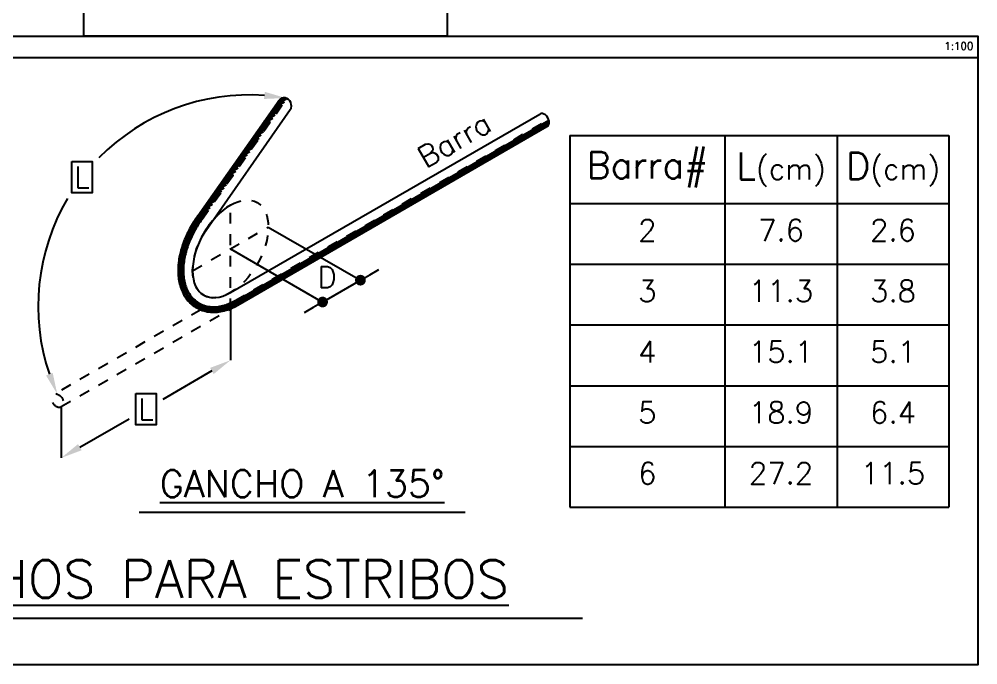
# Model space of a CAD drawing. Header units: millimetres. Extents: x -103 to 209, y -46 to 105.
# Drawn here: x 29.03 to 37.97, y -44.62 to -38.6 of the extents above; entities that cross this region are included whole.
import ezdxf
from ezdxf.enums import TextEntityAlignment as Align

# ---------------------------------------------------------------- set-up
doc = ezdxf.new("R2010")
doc.units = ezdxf.units.MM
doc.header["$LTSCALE"] = 0.01
doc.header["$PDMODE"] = 3
doc.linetypes.add('DASHDOT', pattern=[1, 0.5, -0.25, 0, -0.25])
doc.linetypes.add('DASHED2', pattern=[0.375, 0.25, -0.125])
for name, color, linetype in [('FC_BORDES', 4, 'Continuous'), ('FC_COTAS', 1, 'Continuous'), ('FC_COTAS @ 100', 1, 'Continuous'), ('FC_EJES', 1, 'DASHDOT'), ('FC_HATCH 253', 253, 'Continuous'), ('FC_PROYECCION', 6, 'DASHED2'), ('FC_R-140', 2, 'Continuous'), ('FC_R-200', 5, 'Continuous'), ('FC_R-80', 11, 'Continuous'), ('FC_R-80 @ 100', 11, 'Continuous'), ('FC_REFUERZO 2', 1, 'Continuous')]:
    doc.layers.add(name, color=color, linetype=linetype)
doc.layers.add('FC_HOJA', color=230, linetype='Continuous', plot=False)
doc.layers.add('FC_HOJA @ 20', color=230, linetype='Continuous', plot=False)
doc.styles.add('FC_TEXT', font='romans.shx', dxfattribs={"height": 0.002})
doc.styles.add('FC_TEXT1', font='romans.shx')
doc.dimstyles.new('FC_COTAS', dxfattribs={"dimtxt": 0.0015, "dimasz": 0.001, "dimexe": 0, "dimexo": 0, "dimgap": 0.001, "dimtad": 1, "dimtih": 1, "dimtoh": 1, "dimzin": 0, "dimdsep": 46, "dimtxsty": 'FC_TEXT1', "dimblk": 'DOT', "dimcen": 0.09, "dimclrd": 256, "dimclre": 256, "dimclrt": 256, "dimadec": 0, "dimazin": 0, "dimtfac": 1, "dimtix": 1, "dimtmove": 2, "dimatfit": 3, "dimfxl": 1.002, "dimtolj": 1, "dimtzin": 0, "dimlwd": -1, "dimarcsym": 0})

# ---------------------------------------------------------------- blocks, each defined once
blk = doc.blocks.new('*U108')
at = {"layer": 'FC_R-140', "color": 4, "ltscale": 1.5}
blk.add_lwpolyline([(-0.015195, 0), (0.015195, 0)], dxfattribs=at)
at = {"layer": 'FC_R-140', "ltscale": 1.5, "style": 'FC_TEXT1'}
blk.add_attdef('%%UTÍTULO', text='', height=0.0025, dxfattribs=at).set_placement((0, 0.002656), align=Align.MIDDLE_CENTER)
at = {"layer": 'FC_R-80', "ltscale": 1.5, "style": 'FC_TEXT1'}
blk.add_attdef('ESCALA', text='', height=0.002, dxfattribs=at).set_placement((-0.015195, -0.0017), align=Align.MIDDLE_LEFT)
blk = doc.blocks.new('*T100')
at = {"layer": 'FC_BORDES', "color": 0, "linetype": 'ByBlock', "lineweight": -2, "transparency": 16777216}
for p, q in [((0, 0), (3.5353, 0)), ((0, 0), (0, -3.4667)), ((1.4474, 0), (1.4474, -3.4667)), ((2.4942, 0), (2.4942, -3.4667)), ((3.5353, 0), (3.5353, -3.4667)), ((0, -0.6333), (3.5353, -0.6333)), ((0, -1.2), (3.5353, -1.2)), ((0, -1.7667), (3.5353, -1.7667)), ((0, -2.3333), (3.5353, -2.3333)), ((0, -2.9), (3.5353, -2.9)), ((0, -3.4667), (3.5353, -3.4667))]:
    blk.add_line(p, q, dxfattribs=at)
at = {"layer": 'FC_BORDES', "color": 2, "transparency": 16777216, "char_height": 0.25, "attachment_point": 5, "style": 'FC_TEXT1'}
for s, insert, width in [('{\\C12;Barra#}', (0.7237, -0.3167), 1.447088), ('{\\C12;L\\H0.8x;\\C11;(cm)}', (1.9708, -0.3167), 1.046546), ('{\\C12;D\\H0.8x;\\C11;(cm)}', (3.0148, -0.3167), 1.040785)]:
    blk.add_mtext(s, dxfattribs=dict(at, insert=insert, width=width))
at = {"layer": 'FC_BORDES', "color": 11, "transparency": 16777216, "char_height": 0.2, "attachment_point": 2, "style": 'FC_TEXT1'}
for s, insert, width in [('2', (0.7237, -0.7833), 1.147388), ('7.6', (1.9708, -0.7833), 0.746846), ('2.6', (3.0148, -0.7833), 0.741085), ('3', (0.7237, -1.35), 1.147388), ('11.3', (1.9708, -1.35), 0.746846), ('3.8', (3.0148, -1.35), 0.741085), ('4', (0.7237, -1.9167), 1.147388), ('15.1', (1.9708, -1.9167), 0.746846), ('5.1', (3.0148, -1.9167), 0.741085), ('5', (0.7237, -2.4833), 1.147388), ('18.9', (1.9708, -2.4833), 0.746846), ('6.4', (3.0148, -2.4833), 0.741085), ('6', (0.7237, -3.05), 1.147388), ('27.2', (1.9708, -3.05), 0.746846), ('11.5', (3.0148, -3.05), 0.741085)]:
    blk.add_mtext(s, dxfattribs=dict(at, insert=insert, width=width))
blk = doc.blocks.new('*U112')
at = {"layer": 'FC_R-200', "color": 4, "ltscale": 1.5}
blk.add_lwpolyline([(-0.053684, 0), (0.053684, 0)], dxfattribs=at)
at = {"layer": 'FC_R-200', "ltscale": 1.5, "style": 'FC_TEXT1'}
blk.add_attdef('%%UTÍTULO', text='', height=0.0035, dxfattribs=at).set_placement((0, 0.003656), align=Align.MIDDLE_CENTER)
at = {"layer": 'FC_R-80', "ltscale": 1.5, "style": 'FC_TEXT1'}
blk.add_attdef('ESCALA', text='', height=0.002, dxfattribs=at).set_placement((-0.05316, -0.0017), align=Align.MIDDLE_LEFT)
blk = doc.blocks.new('*D98')
at = {"layer": 'Defpoints', "color": 0, "ltscale": 0.6, "transparency": 16777216}
for p in [(8.5958, -0.353), (8.5958, -0.8279), (7.0181, -1.2639)]:
    blk.add_point(p, dxfattribs=at)
at = {"layer": 'FC_COTAS', "lineweight": -2, "ltscale": 0.6, "transparency": 16777216}
for p, q in [((8.5958, -0.353), (8.5958, -0.8279)), ((7.0181, -1.2639), (7.0181, -1.7388))]:
    blk.add_line(p, q, dxfattribs=at)
at = {"layer": 'FC_COTAS', "ltscale": 0.6, "transparency": 16777216}
for p, q in [((8.4226, -0.9279), (7.964, -1.1926)), ((7.1913, -1.6388), (7.6498, -1.3741))]:
    blk.add_line(p, q, dxfattribs=at)
for points in [[(8.4059, -0.8991), (8.4392, -0.9568), (8.5958, -0.8279)], [(7.1746, -1.6099), (7.2079, -1.6677), (7.0181, -1.7388)]]:
    blk.add_solid(points, dxfattribs=at)
at = {"layer": 'FC_COTAS', "ltscale": 0.6, "transparency": 16777216, "insert": (7.8069, -1.2834), "char_height": 0.15, "attachment_point": 5, "style": 'FC_TEXT1'}
blk.add_mtext('\\A1;{\\H1.33333x;\\C11;L}', dxfattribs=at)
blk = doc.blocks.new('_Dot')
at = {"color": 0, "linetype": 'ByBlock', "lineweight": -2}
blk.add_line((-0.5, 0), (-1, 0), dxfattribs=at)
at = {"color": 0, "linetype": 'ByBlock', "const_width": 0.5}
blk.add_lwpolyline([(-0.25, 0, 1), (0.25, 0, 1)], format="xyb", close=True, dxfattribs=at)
blk = doc.blocks.new('*D93')
at = {"layer": 'Defpoints', "color": 0, "ltscale": 0.6, "transparency": 16777216}
for p in [(4.2976, -34.3328), (3.9447, -34.5366), (5.1564, -34.8286)]:
    blk.add_point(p, dxfattribs=at)
at = {"layer": 'FC_COTAS', "lineweight": -2, "ltscale": 0.6, "transparency": 16777216}
for p, q in [((4.2976, -34.3328), (5.1564, -34.8286)), ((3.9447, -34.5366), (4.8035, -35.0324))]:
    blk.add_line(p, q, dxfattribs=at)
at = {"layer": 'FC_COTAS', "ltscale": 0.6, "transparency": 16777216}
for p, q in [((5.243, -34.7786), (5.3296, -34.7286)), ((4.8035, -35.0324), (5.1564, -34.8286)), ((4.7169, -35.0824), (4.6303, -35.1324))]:
    blk.add_line(p, q, dxfattribs=at)
at = {"layer": 'FC_COTAS', "ltscale": 0.6, "transparency": 16777216, "xscale": 0.1, "yscale": 0.1, "zscale": 0.1}
for p, rotation in [((5.1564, -34.8286), 209.9999999999999), ((4.8035, -35.0324), 29.9999999999999)]:
    blk.add_blockref('_Dot', p, dxfattribs=dict(at, rotation=rotation))
at = {"layer": 'FC_COTAS', "ltscale": 0.6, "transparency": 16777216, "insert": (4.8448, -34.7995), "char_height": 0.15, "attachment_point": 5, "style": 'FC_TEXT1'}
blk.add_mtext('\\A1;{\\H1.33333x;\\C11;D}', dxfattribs=at)
blk = doc.blocks.new('*D94')
at = {"layer": 'Defpoints', "color": 0, "ltscale": 0.6, "transparency": 16777216}
for p in [(4.4602, -33.1293), (3.0888, -33.3926), (4.122, -35.071), (2.3299, -35.8916)]:
    blk.add_point(p, dxfattribs=at)
at = {"layer": 'FC_COTAS', "ltscale": 0.6, "transparency": 16777216}
for start, end in [(85.93578, 135.4094), (149.38851, 198.78565)]:
    blk.add_arc((4.122, -35.071), 1.9709, start, end, dxfattribs=at)
for points in [[(4.2657, -33.072), (4.2576, -33.1381), (4.4602, -33.1293)], [(2.287, -35.6934), (2.225, -35.718), (2.3299, -35.8916)]]:
    blk.add_solid(points, dxfattribs=at)
at = {"layer": 'FC_COTAS', "ltscale": 0.6, "transparency": 16777216, "insert": (2.5612, -33.8674), "char_height": 0.15, "attachment_point": 5, "style": 'FC_TEXT1'}
blk.add_mtext('\\A1;{\\H1.33333x;\\C11;L}', dxfattribs=at)
blk = doc.blocks.new('FC_B_Gancho 180 y 135 h')
at = {"layer": 'FC_HATCH 253', "ltscale": 0.6}
h = blk.add_hatch(dxfattribs=at)
h.set_pattern_fill('ANSI31', color=256, scale=0.005, angle=165)
h.set_pattern_definition([(210, (22.028026, 35.119277), (0.0079375, -0.013748153), [])])
edge = h.paths.add_edge_path()
edge.add_line((8.5958, -0.2927), (8.5933, -0.2939))
edge.add_line((8.5933, -0.2939), (8.5799, -0.2997))
edge.add_line((8.5799, -0.2997), (8.5664, -0.3051))
edge.add_line((8.5664, -0.3051), (8.5528, -0.31))
edge.add_line((8.5528, -0.31), (8.5392, -0.3144))
edge.add_line((8.5392, -0.3144), (8.5255, -0.3183))
edge.add_line((8.5255, -0.3183), (8.5118, -0.3216))
edge.add_line((8.5118, -0.3216), (8.4981, -0.3245))
edge.add_line((8.4981, -0.3245), (8.4843, -0.3267))
edge.add_line((8.4843, -0.3267), (8.4706, -0.3284))
edge.add_line((8.4706, -0.3284), (8.4568, -0.3296))
edge.add_line((8.4568, -0.3296), (8.443, -0.3301))
edge.add_line((8.443, -0.3301), (8.4293, -0.33))
edge.add_line((8.4293, -0.33), (8.4155, -0.3292))
edge.add_line((8.4155, -0.3292), (8.4019, -0.3278))
edge.add_line((8.4019, -0.3278), (8.3882, -0.3257))
edge.add_line((8.3882, -0.3257), (8.3747, -0.323))
edge.add_line((8.3747, -0.323), (8.3614, -0.3196))
edge.add_line((8.3614, -0.3196), (8.3483, -0.3155))
edge.add_line((8.3483, -0.3155), (8.3355, -0.3108))
edge.add_line((8.3355, -0.3108), (8.323, -0.3054))
edge.add_line((8.323, -0.3054), (8.3108, -0.2994))
edge.add_line((8.3108, -0.2994), (8.2989, -0.2926))
edge.add_line((8.2989, -0.2926), (8.2874, -0.2852))
edge.add_line((8.2874, -0.2852), (8.2763, -0.2772))
edge.add_line((8.2763, -0.2772), (8.2657, -0.2686))
edge.add_line((8.2657, -0.2686), (8.2556, -0.2595))
edge.add_line((8.2556, -0.2595), (8.246, -0.2499))
edge.add_line((8.246, -0.2499), (8.2369, -0.2398))
edge.add_line((8.2369, -0.2398), (8.2283, -0.2292))
edge.add_line((8.2283, -0.2292), (8.2202, -0.2182))
edge.add_line((8.2202, -0.2182), (8.2126, -0.2068))
edge.add_line((8.2126, -0.2068), (8.2055, -0.195))
edge.add_line((8.2055, -0.195), (8.1989, -0.1828))
edge.add_line((8.1989, -0.1828), (8.1928, -0.1703))
edge.add_line((8.1928, -0.1703), (8.1872, -0.1575))
edge.add_line((8.1872, -0.1575), (8.1821, -0.1444))
edge.add_line((8.1821, -0.1444), (8.1775, -0.1311))
edge.add_line((8.1775, -0.1311), (8.1734, -0.1175))
edge.add_line((8.1734, -0.1175), (8.1698, -0.1038))
edge.add_line((8.1698, -0.1038), (8.1667, -0.0898))
edge.add_line((8.1667, -0.0898), (8.164, -0.0756))
edge.add_line((8.164, -0.0756), (8.1618, -0.0613))
edge.add_line((8.1618, -0.0613), (8.16, -0.0468))
edge.add_line((8.16, -0.0468), (8.1586, -0.0321))
edge.add_line((8.1586, -0.0321), (8.1576, -0.0173))
edge.add_line((8.1576, -0.0173), (8.1571, -0.0023))
edge.add_line((8.1571, -0.0023), (8.157, 0.0128))
edge.add_line((8.157, 0.0128), (8.1573, 0.028))
edge.add_line((8.1573, 0.028), (8.158, 0.0433))
edge.add_line((8.158, 0.0433), (8.1592, 0.0587))
edge.add_line((8.1592, 0.0587), (8.1607, 0.0743))
edge.add_line((8.1607, 0.0743), (8.1626, 0.0899))
edge.add_line((8.1626, 0.0899), (8.1649, 0.1055))
edge.add_line((8.1649, 0.1055), (8.1676, 0.1213))
edge.add_line((8.1676, 0.1213), (8.1707, 0.137))
edge.add_line((8.1707, 0.137), (8.1742, 0.1529))
edge.add_line((8.1742, 0.1529), (8.178, 0.1687))
edge.add_line((8.178, 0.1687), (8.1822, 0.1846))
edge.add_line((8.1822, 0.1846), (8.1867, 0.2005))
edge.add_line((8.1867, 0.2005), (8.1916, 0.2164))
edge.add_line((8.1916, 0.2164), (8.1968, 0.2322))
edge.add_line((8.1968, 0.2322), (8.2024, 0.2481))
edge.add_line((8.2024, 0.2481), (8.2083, 0.2639))
edge.add_line((8.2083, 0.2639), (8.2145, 0.2797))
edge.add_line((8.2145, 0.2797), (8.221, 0.2954))
edge.add_line((8.221, 0.2954), (8.2279, 0.311))
edge.add_line((8.2279, 0.311), (8.235, 0.3266))
edge.add_line((8.235, 0.3266), (8.2424, 0.3421))
edge.add_line((8.2424, 0.3421), (8.2501, 0.3574))
edge.add_line((8.2501, 0.3574), (8.2581, 0.3726))
edge.add_line((8.2581, 0.3726), (8.2664, 0.3877))
edge.add_line((8.2664, 0.3877), (8.275, 0.4026))
edge.add_line((8.275, 0.4026), (8.2838, 0.4174))
edge.add_line((8.2838, 0.4174), (8.2928, 0.4319))
edge.add_line((8.2928, 0.4319), (8.3022, 0.4464))
edge.add_line((8.3022, 0.4464), (8.3117, 0.4606))
edge.add_line((8.3117, 0.4606), (8.3215, 0.4746))
edge.add_line((8.3215, 0.4746), (8.3321, 0.4891))
edge.add_line((8.3321, 0.4891), (9.1217, 1.6141))
edge.add_ellipse((9.1009, 1.5535), major_axis=(0.0346, -0.0599), ratio=0.878981, start_angle=127.44786, end_angle=203.19878)
edge.add_line((9.0483, 1.5966), (8.2914, 0.5182))
edge.add_line((8.2914, 0.5182), (8.2809, 0.5036))
edge.add_line((8.2809, 0.5036), (8.2705, 0.4889))
edge.add_line((8.2705, 0.4889), (8.2604, 0.4739))
edge.add_line((8.2604, 0.4739), (8.2506, 0.4587))
edge.add_line((8.2506, 0.4587), (8.2411, 0.4434))
edge.add_line((8.2411, 0.4434), (8.2318, 0.4278))
edge.add_line((8.2318, 0.4278), (8.2228, 0.4121))
edge.add_line((8.2228, 0.4121), (8.2141, 0.3963))
edge.add_line((8.2141, 0.3963), (8.2057, 0.3803))
edge.add_line((8.2057, 0.3803), (8.1976, 0.3641))
edge.add_line((8.1976, 0.3641), (8.1897, 0.3478))
edge.add_line((8.1897, 0.3478), (8.1822, 0.3315))
edge.add_line((8.1822, 0.3315), (8.175, 0.315))
edge.add_line((8.175, 0.315), (8.1682, 0.2984))
edge.add_line((8.1682, 0.2984), (8.1616, 0.2818))
edge.add_line((8.1616, 0.2818), (8.1554, 0.2651))
edge.add_line((8.1554, 0.2651), (8.1495, 0.2483))
edge.add_line((8.1495, 0.2483), (8.144, 0.2315))
edge.add_line((8.144, 0.2315), (8.1388, 0.2147))
edge.add_line((8.1388, 0.2147), (8.134, 0.1978))
edge.add_line((8.134, 0.1978), (8.1295, 0.1809))
edge.add_line((8.1295, 0.1809), (8.1254, 0.1641))
edge.add_line((8.1254, 0.1641), (8.1217, 0.1472))
edge.add_line((8.1217, 0.1472), (8.1185, 0.1303))
edge.add_line((8.1185, 0.1303), (8.1156, 0.1134))
edge.add_line((8.1156, 0.1134), (8.1131, 0.0966))
edge.add_line((8.1131, 0.0966), (8.111, 0.0798))
edge.add_line((8.111, 0.0798), (8.1093, 0.063))
edge.add_line((8.1093, 0.063), (8.1081, 0.0463))
edge.add_line((8.1081, 0.0463), (8.1073, 0.0297))
edge.add_line((8.1073, 0.0297), (8.107, 0.0131))
edge.add_line((8.107, 0.0131), (8.1071, -0.0034))
edge.add_line((8.1071, -0.0034), (8.1077, -0.0197))
edge.add_line((8.1077, -0.0197), (8.1087, -0.036))
edge.add_line((8.1087, -0.036), (8.1103, -0.0522))
edge.add_line((8.1103, -0.0522), (8.1123, -0.0682))
edge.add_line((8.1123, -0.0682), (8.1148, -0.0842))
edge.add_line((8.1148, -0.0842), (8.1177, -0.1))
edge.add_line((8.1177, -0.1), (8.1212, -0.1156))
edge.add_line((8.1212, -0.1156), (8.1253, -0.1311))
edge.add_line((8.1253, -0.1311), (8.1299, -0.1464))
edge.add_line((8.1299, -0.1464), (8.1351, -0.1616))
edge.add_line((8.1351, -0.1616), (8.141, -0.1766))
edge.add_line((8.141, -0.1766), (8.1474, -0.1913))
edge.add_line((8.1474, -0.1913), (8.1544, -0.2057))
edge.add_line((8.1544, -0.2057), (8.162, -0.2198))
edge.add_line((8.162, -0.2198), (8.1703, -0.2335))
edge.add_line((8.1703, -0.2335), (8.1792, -0.2469))
edge.add_line((8.1792, -0.2469), (8.1887, -0.2598))
edge.add_line((8.1887, -0.2598), (8.1989, -0.2723))
edge.add_line((8.1989, -0.2723), (8.2097, -0.2843))
edge.add_line((8.2097, -0.2843), (8.2211, -0.2958))
edge.add_line((8.2211, -0.2958), (8.2332, -0.3067))
edge.add_line((8.2332, -0.3067), (8.246, -0.3169))
edge.add_line((8.246, -0.3169), (8.2593, -0.3265))
edge.add_line((8.2593, -0.3265), (8.273, -0.3354))
edge.add_line((8.273, -0.3354), (8.2873, -0.3435))
edge.add_line((8.2873, -0.3435), (8.302, -0.3508))
edge.add_line((8.302, -0.3508), (8.317, -0.3572))
edge.add_line((8.317, -0.3572), (8.3323, -0.3629))
edge.add_line((8.3323, -0.3629), (8.3478, -0.3677))
edge.add_line((8.3478, -0.3677), (8.3636, -0.3717))
edge.add_line((8.3636, -0.3717), (8.3795, -0.375))
edge.add_line((8.3795, -0.375), (8.3955, -0.3774))
edge.add_line((8.3955, -0.3774), (8.4116, -0.3791))
edge.add_line((8.4116, -0.3791), (8.4277, -0.38))
edge.add_line((8.4277, -0.38), (8.4438, -0.3801))
edge.add_line((8.4438, -0.3801), (8.4597, -0.3795))
edge.add_line((8.4597, -0.3795), (8.4757, -0.3782))
edge.add_line((8.4757, -0.3782), (8.4915, -0.3762))
edge.add_line((8.4915, -0.3762), (8.5072, -0.3736))
edge.add_line((8.5072, -0.3736), (8.5228, -0.3704))
edge.add_line((8.5228, -0.3704), (8.5384, -0.3666))
edge.add_line((8.5384, -0.3666), (8.5537, -0.3622))
edge.add_line((8.5537, -0.3622), (8.569, -0.3573))
edge.add_line((8.569, -0.3573), (8.5841, -0.3518))
edge.add_line((8.5841, -0.3518), (8.5958, -0.3472))
edge.add_line((8.5958, -0.3472), (8.5958, -0.2927))
h.paths.add_polyline_path([(11.5519, 1.3537), (11.5592, 1.3627), (11.5633, 1.3708), (11.5658, 1.3801), (11.5668, 1.3902), (11.5661, 1.401), (11.5638, 1.412), (11.562, 1.4173), (8.6385, -0.2706), (8.6332, -0.2737), (8.62, -0.2808), (8.6067, -0.2876), (8.5958, -0.2927), (8.5958, -0.3472), (8.5991, -0.3459), (8.614, -0.3394), (8.6287, -0.3325), (8.6432, -0.3251), (8.6572, -0.3175)])
at = {"layer": 'FC_COTAS'}
for points in [[(7.1177, 1.0257), (7.307, 1.0257), (7.307, 0.7345), (7.1177, 0.7345)], [(7.7123, -1.1377), (7.9015, -1.1377), (7.9015, -1.429), (7.7123, -1.429)]]:
    blk.add_lwpolyline(points, close=True, dxfattribs=at)
at = {"layer": 'FC_EJES', "ltscale": 0.6}
for points in [[(8.5958, -0.353), (8.5958, 0.6184)], [(8.2429, 0.0072), (8.9487, 0.4147)]]:
    blk.add_lwpolyline(points, dxfattribs=at)
at = {"layer": 'FC_PROYECCION', "color": 252, "ltscale": 0.6}
for points in [[(8.3324, 0.4894), (9.1217, 1.6141)], [(8.3319, 0.4887), (8.3215, 0.4746), (8.3117, 0.4606), (8.3022, 0.4464), (8.2928, 0.4319), (8.2838, 0.4174), (8.275, 0.4026), (8.2664, 0.3877), (8.2581, 0.3726), (8.2501, 0.3574), (8.2424, 0.3421), (8.235, 0.3266), (8.2279, 0.311), (8.221, 0.2954), (8.2145, 0.2797), (8.2083, 0.2639), (8.2024, 0.2481), (8.1968, 0.2322), (8.1916, 0.2164), (8.1867, 0.2005), (8.1822, 0.1846), (8.178, 0.1687), (8.1742, 0.1529), (8.1707, 0.137), (8.1676, 0.1213), (8.1649, 0.1055), (8.1626, 0.0899), (8.1607, 0.0743), (8.1592, 0.0587), (8.158, 0.0433), (8.1573, 0.028), (8.157, 0.0128), (8.1571, -0.0023), (8.1576, -0.0173), (8.1586, -0.0321), (8.16, -0.0468), (8.1618, -0.0613), (8.164, -0.0756), (8.1667, -0.0898), (8.1698, -0.1038), (8.1734, -0.1175), (8.1775, -0.1311), (8.1821, -0.1444), (8.1872, -0.1575), (8.1928, -0.1703), (8.1989, -0.1828), (8.2055, -0.195), (8.2126, -0.2068), (8.2202, -0.2182), (8.2283, -0.2292), (8.2369, -0.2398), (8.246, -0.2499), (8.2556, -0.2595), (8.2657, -0.2686), (8.2763, -0.2772), (8.2874, -0.2852), (8.2989, -0.2926), (8.3108, -0.2994), (8.323, -0.3054), (8.3355, -0.3108), (8.3483, -0.3155), (8.3614, -0.3196), (8.3747, -0.323), (8.3882, -0.3257), (8.4019, -0.3278), (8.4155, -0.3292), (8.4293, -0.33), (8.443, -0.3301), (8.4568, -0.3296), (8.4706, -0.3284), (8.4843, -0.3267), (8.4981, -0.3245), (8.5118, -0.3216), (8.5255, -0.3183), (8.5392, -0.3144), (8.5528, -0.31), (8.5664, -0.3051), (8.5799, -0.2997), (8.5933, -0.2939), (8.6067, -0.2876), (8.62, -0.2808), (8.6332, -0.2737), (8.6385, -0.2706), (11.5621, 1.4173)], [(8.6635, -0.3139), (7.0181, -1.2639)], [(8.3179, -0.3576), (6.9506, -1.147)]]:
    blk.add_lwpolyline(points, dxfattribs=at)
at = {"layer": 'FC_PROYECCION', "ltscale": 0.6}
blk.add_ellipse((8.5958, 0.2109), major_axis=(-0.2495, -0.4322), ratio=0.57735, dxfattribs=at)
at = {"layer": 'FC_PROYECCION', "color": 252, "ltscale": 0.6}
blk.add_ellipse((6.9843, -1.2054), major_axis=(0.0338, -0.0585), ratio=0.707107, dxfattribs=at)
at = {"layer": 'FC_REFUERZO 2', "ltscale": 0.6}
for points in [[(8.2914, 0.5182), (9.0483, 1.5966)], [(8.3462, 0.355), (9.153, 1.5096)], [(8.5958, -0.1966), (11.4793, 1.4683)], [(8.2914, 0.5182), (8.2809, 0.5036), (8.2705, 0.4889), (8.2604, 0.4739), (8.2506, 0.4587), (8.2411, 0.4434), (8.2318, 0.4278), (8.2228, 0.4121), (8.2141, 0.3963), (8.2057, 0.3803), (8.1976, 0.3641), (8.1897, 0.3478), (8.1822, 0.3315), (8.175, 0.315), (8.1682, 0.2984), (8.1616, 0.2818), (8.1554, 0.2651), (8.1495, 0.2483), (8.144, 0.2315), (8.1388, 0.2147), (8.134, 0.1978), (8.1295, 0.1809), (8.1254, 0.1641), (8.1217, 0.1472), (8.1185, 0.1303), (8.1156, 0.1134), (8.1131, 0.0966), (8.111, 0.0798), (8.1093, 0.063), (8.1081, 0.0463), (8.1073, 0.0297), (8.107, 0.0131), (8.1071, -0.0034), (8.1077, -0.0197), (8.1087, -0.036), (8.1103, -0.0522), (8.1123, -0.0682), (8.1148, -0.0842), (8.1177, -0.1), (8.1212, -0.1156), (8.1253, -0.1311), (8.1299, -0.1464), (8.1351, -0.1616), (8.141, -0.1766), (8.1474, -0.1913), (8.1544, -0.2057), (8.162, -0.2198), (8.1703, -0.2335), (8.1792, -0.2469), (8.1887, -0.2598), (8.1989, -0.2723), (8.2097, -0.2843), (8.2211, -0.2958), (8.2332, -0.3067), (8.246, -0.3169), (8.2593, -0.3265), (8.273, -0.3354), (8.2873, -0.3435), (8.302, -0.3508), (8.317, -0.3572), (8.3323, -0.3629), (8.3478, -0.3677), (8.3636, -0.3717), (8.3795, -0.375), (8.3955, -0.3774), (8.4116, -0.3791), (8.4277, -0.38), (8.4438, -0.3801), (8.4597, -0.3795), (8.4757, -0.3782), (8.4915, -0.3762), (8.5072, -0.3736), (8.5228, -0.3704), (8.5384, -0.3666), (8.5537, -0.3622), (8.569, -0.3573), (8.5841, -0.3518), (8.5991, -0.3459), (8.614, -0.3394), (8.6287, -0.3325), (8.6432, -0.3251), (8.6577, -0.3173), (8.6635, -0.3139), (11.5471, 1.3509)]]:
    blk.add_lwpolyline(points, dxfattribs=at)
for centre, major_axis, ratio, start_param, end_param in [((9.1009, 1.5535), (0.0346, -0.0599), 0.878981, 0.389915, 3.546488), ((11.5132, 1.4096), (0.0339, -0.0587), 0.707107, 0, 3.141593), ((8.5958, 0.2109), (-0.2495, -0.4322), 0.57735, 3.926991, 7.068583)]:
    blk.add_ellipse(centre, major_axis=major_axis, ratio=ratio, start_param=start_param, end_param=end_param, dxfattribs=at)
blk.add_blockref('*T100', (11.7589, 1.2675))
at = {"layer": 'FC_COTAS', "xscale": 100, "yscale": 100, "zscale": 100}
for name, p, values in [('*U108', (9.2643, -2.2454), {'%%UTÍTULO': '%%UGANCHO A 135°'}), ('*U112', (6.5114, -3.2338), {'%%UTÍTULO': '%%ULONGITUD DE GANCHOS PARA ESTRIBOS'})]:
    blk.add_blockref(name, p, dxfattribs=at).add_auto_attribs(values)
at = {"layer": 'FC_R-80 @ 100', "color": 11, "ltscale": 0.6, "insert": (10.4172, 0.958), "char_height": 0.2, "attachment_point": 7, "rotation": 30, "style": 'FC_TEXT1'}
blk.add_mtext('Barra', dxfattribs=at)
at = {"layer": 'FC_COTAS @ 100', "ltscale": 0.6}
dim = blk.add_angular_dim_3p(base=(7.7399, 1.3549), center=(8.773, -0.3235), p1=(9.1113, 1.6182), p2=(6.981, -1.144), text='{\\H1.33333x;\\C11;L}', dimstyle='FC_COTAS', override={"dimscale": 100, "dimasz": 0.002, "dimsah": 1, "dimtix": 1, "dimtofl": 1, "dimtmove": 2, "dimatfit": 3}, dxfattribs=at)
dim.commit()
dim.dimension.update_dxf_attribs({"geometry": '*D94', "text_midpoint": (7.2123, 0.8801), "insert": (4.6511, 34.7475)})
dim = blk.add_linear_dim(base=(9.8075, -0.0811), p1=(8.5958, 0.2109), p2=(8.9487, 0.4147), angle=30, text='{\\H1.33333x;\\C11;D}', dimstyle='FC_COTAS', override={"dimscale": 100, "dimtix": 1, "dimtofl": 1, "dimtmove": 2, "dimatfit": 3}, dxfattribs=at)
dim.commit()
dim.dimension.update_dxf_attribs({"geometry": '*D93', "text_midpoint": (9.4959, -0.052), "dimtype": 129, "insert": (4.6511, 34.7475)})
dim = blk.add_aligned_dim(p1=(7.0181, -1.2639), p2=(8.5958, -0.353), distance=-0.4113, text='{\\H1.33333x;\\C11;L}', dimstyle='FC_COTAS', override={"dimscale": 100, "dimasz": 0.002, "dimsah": 1, "dimtix": 1, "dimtofl": 1, "dimtmove": 2, "dimatfit": 3}, dxfattribs=at)
dim.commit()
dim.dimension.update_dxf_attribs({"geometry": '*D98', "text_midpoint": (7.8069, -1.2834)})

msp = doc.modelspace()

# ---------------------------------------------------------------- linework, layer by layer
at = {"layer": 'FC_HOJA', "ltscale": 0.6}
for points in [[(29.63336, -32.57483), (33.02193, -32.57483), (33.02193, -38.75488), (29.63336, -38.75488)], [(19.93174, -38.75488), (37.97048, -38.75488), (37.97048, -44.61999), (19.93174, -44.61999)]]:
    msp.add_lwpolyline(points, close=True, dxfattribs=at)
msp.add_lwpolyline([(19.93174, -38.95488), (37.97048, -38.95488)], dxfattribs=at)

# ---------------------------------------------------------------- block references
msp.add_blockref('FC_B_Gancho 180 y 135 h', (22.40595, -40.95093))

# ---------------------------------------------------------------- texts
at = {"layer": 'FC_HOJA @ 20', "insert": (37.92841, -38.84742), "char_height": 0.07, "attachment_point": 6, "style": 'FC_TEXT'}
msp.add_mtext('1:100', dxfattribs=at)

doc.saveas('drawing.dxf')
